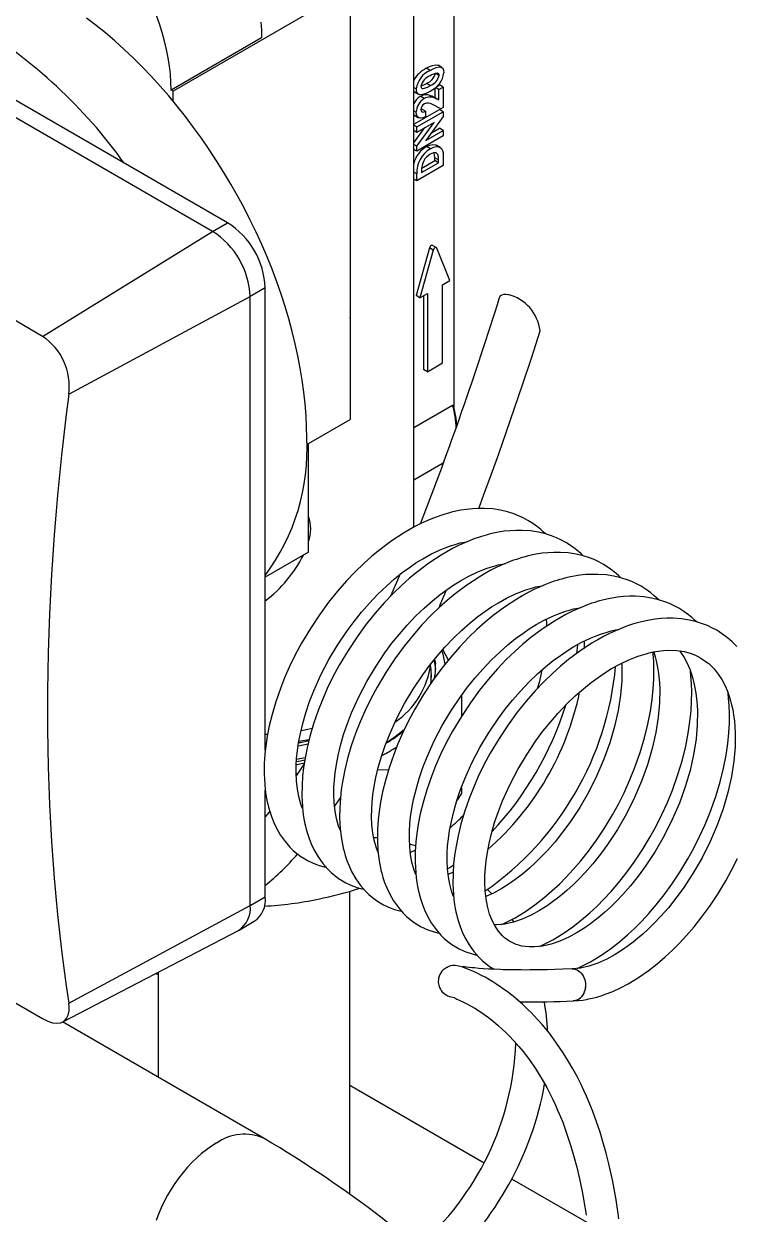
# Model space of a CAD drawing. Header units: millimetres. Extents: x 75 to 2075, y 25 to 1460.
# Drawn here: x 1703.4 to 1798.9, y 646.5 to 806.1 of the extents above; entities that cross this region are included whole.
import ezdxf

# ---------------------------------------------------------------- set-up
doc = ezdxf.new("R2010")
doc.units = ezdxf.units.MM
doc.header["$LTSCALE"] = 5

msp = doc.modelspace()

# ---------------------------------------------------------------- linework, layer by layer
at = {"color": 7, "linetype": 'Continuous', "lineweight": 25}
for p, q in [((1755.681, 738.632), (1755.681, 840.9)), ((1730.716, 779.456), (1641.823, 830.773)), ((1761.021, 830.882), (1761.021, 754.722)), ((1728.696, 778.289), (1639.803, 829.606)), ((1705.91, 764.216), (1617.017, 815.534)), ((1747.131, 810.798), (1723.393, 797.094)), ((1747.131, 810.798), (1747.131, 753.057)), ((1735.262, 804.238), (1723.14, 797.24)), ((1757.851, 799.863), (1757.345, 800.155)), ((1759.427, 800.263), (1758.922, 800.555)), ((1757.891, 797.845), (1757.386, 798.137)), ((1759.073, 799.188), (1758.568, 799.479)), ((1723.393, 797.094), (1723.14, 797.24)), ((1723.393, 795.771), (1723.393, 797.094)), ((1755.991, 797.39), (1755.681, 797.569)), ((1755.784, 796.986), (1756.289, 796.695)), ((1758.523, 796.215), (1758.523, 797.532)), ((1759.028, 797.297), (1758.566, 797.564)), ((1758.775, 797.735), (1759.112, 797.929)), ((1759.028, 797.297), (1759.617, 797.638)), ((1759.028, 795.923), (1759.028, 797.297)), ((1759.617, 797.638), (1759.112, 797.929)), ((1759.617, 797.638), (1759.617, 794.916)), ((1757.051, 796.104), (1756.546, 796.396)), ((1758.1, 796.397), (1758.523, 796.215)), ((1758.605, 796.106), (1758.1, 796.397)), ((1759.295, 794.73), (1758.181, 795.296)), ((1759.028, 795.923), (1758.523, 796.215)), ((1758.605, 796.106), (1759.028, 795.923)), ((1759.617, 794.916), (1759.295, 794.73)), ((1755.681, 792.651), (1759.112, 794.632)), ((1755.991, 794.267), (1755.681, 794.446)), ((1755.799, 793.825), (1756.304, 793.534)), ((1756.081, 792.299), (1759.617, 794.34)), ((1756.63, 794.629), (1756.755, 794.684)), ((1757.26, 794.393), (1756.755, 794.684)), ((1757.26, 794.393), (1757.26, 793.66)), ((1759.617, 793.675), (1757.297, 790.489)), ((1759.617, 794.34), (1759.112, 794.632)), ((1759.617, 794.34), (1759.617, 793.675)), ((1756.081, 792.299), (1755.681, 792.53)), ((1755.681, 790.149), (1757.17, 792.195)), ((1756.081, 791.566), (1755.681, 791.798)), ((1756.081, 789.714), (1758.408, 792.909)), ((1758.408, 792.909), (1756.081, 791.566)), ((1756.081, 791.566), (1756.081, 792.299)), ((1757.297, 790.489), (1759.617, 791.828)), ((1758.03, 791.494), (1759.112, 792.119)), ((1759.617, 791.828), (1759.112, 792.119)), ((1759.617, 791.828), (1759.617, 791.095)), ((1759.617, 791.095), (1756.081, 789.054)), ((1756.081, 789.714), (1755.681, 789.945)), ((1756.081, 789.054), (1755.681, 789.285)), ((1756.081, 789.054), (1756.081, 789.714)), ((1757.899, 789.37), (1757.394, 789.662)), ((1759.191, 789.557), (1758.686, 789.849)), ((1759.617, 787.117), (1756.081, 785.076)), ((1756.716, 786.175), (1758.982, 787.483)), ((1756.739, 786.772), (1758.477, 787.775)), ((1758.477, 787.775), (1758.477, 788.158)), ((1758.982, 787.866), (1758.477, 788.158)), ((1758.982, 787.483), (1758.477, 787.775)), ((1758.982, 787.483), (1758.982, 787.866)), ((1759.617, 788.054), (1759.617, 787.117)), ((1756.081, 785.999), (1755.681, 786.231)), ((1756.081, 785.076), (1755.681, 785.307)), ((1756.081, 785.076), (1756.081, 785.999)), ((1756.716, 786.455), (1756.716, 786.175)), ((1728.696, 778.289), (1730.716, 779.456)), ((1705.91, 764.216), (1728.696, 778.289)), ((1757.762, 776.067), (1755.978, 769.683)), ((1758.267, 775.776), (1756.483, 769.392)), ((1758.267, 775.776), (1757.762, 776.067)), ((1758.682, 776.116), (1758.177, 776.408)), ((1760.523, 771.724), (1758.739, 776.048)), ((1759.513, 771.141), (1760.523, 771.724)), ((1759.513, 760.643), (1759.513, 771.141)), ((1709.429, 756.45), (1733.747, 769.541)), ((1735.767, 770.707), (1733.747, 769.541)), ((1733.747, 687.887), (1733.747, 769.541)), ((1735.767, 708.713), (1735.767, 770.707)), ((1756.483, 769.392), (1755.978, 769.683)), ((1756.483, 769.392), (1757.493, 769.975)), ((1756.988, 769.683), (1756.988, 759.768)), ((1757.493, 769.975), (1757.493, 759.476)), ((1757.493, 759.476), (1756.988, 759.768)), ((1757.493, 759.476), (1759.513, 760.643)), ((1755.681, 751.981), (1760.869, 754.976)), ((1741.576, 749.85), (1747.131, 753.057)), ((1741.576, 735.269), (1741.576, 749.85)), ((1755.681, 744.984), (1759.303, 747.076)), ((1762.629, 736.597), (1762.656, 736.665)), ((1741.576, 735.269), (1735.767, 731.915)), ((1777.621, 727.672), (1777.608, 727.779)), ((1782.681, 724.724), (1782.669, 724.832)), ((1617.017, 724.052), (1705.91, 672.735)), ((1758.449, 720.912), (1758.571, 720.357)), ((1757.974, 718.534), (1757.948, 717.661)), ((1758.001, 718.534), (1758.001, 718.84)), ((1762.048, 716.059), (1762.048, 713.266)), ((1736.082, 710.839), (1735.767, 710.824)), ((1735.864, 709.485), (1735.767, 709.482)), ((1735.822, 709.204), (1735.767, 709.2)), ((1741.491, 709.551), (1740.161, 709.275)), ((1741.1, 707.694), (1739.955, 707.488)), ((1740.975, 706.9), (1739.912, 705.29)), ((1735.767, 689.053), (1735.767, 703.324)), ((1762.048, 702.923), (1761.459, 701.988)), ((1762.048, 703.689), (1762.048, 702.923)), ((1750.795, 696.954), (1750.303, 696.997)), ((1755.88, 695.311), (1755.208, 695.01)), ((1760.94, 692.363), (1760.269, 692.062)), ((1747.109, 649.175), (1747.109, 689.823)), ((1766.146, 689.48), (1765.574, 690.051)), ((1733.747, 687.887), (1735.767, 689.053)), ((1709.429, 674.796), (1733.747, 687.887)), ((1732.267, 684.617), (1734.288, 685.783)), ((1769.087, 685.7), (1768.863, 686.058)), ((1708.631, 672.285), (1732.178, 684.568)), ((1721.395, 678.608), (1721.09, 678.784)), ((1721.395, 678.943), (1721.395, 664.891)), ((1735.629, 656.673), (1708.586, 672.285)), ((1765.106, 653.374), (1747.109, 663.764)), ((1778.899, 645.412), (1768.819, 651.231))]:
    msp.add_line(p, q, dxfattribs=at)
at = {"color": 7, "linetype": 'Continuous', "lineweight": 25, "flags": 128}
for points in [[(1741.323, 750.582), (1741.299, 752.088), (1741.226, 753.62), (1741.104, 755.175), (1740.935, 756.752), (1740.717, 758.349), (1740.452, 759.962), (1740.139, 761.591), (1739.779, 763.232), (1739.373, 764.882), (1738.921, 766.541), (1738.423, 768.205), (1737.882, 769.873), (1737.296, 771.541), (1736.668, 773.207), (1735.997, 774.87), (1735.286, 776.526), (1734.534, 778.174), (1733.743, 779.81), (1732.915, 781.434), (1732.05, 783.041), (1731.149, 784.631), (1730.214, 786.201), (1729.246, 787.748), (1728.247, 789.271), (1727.218, 790.767), (1726.16, 792.234), (1725.074, 793.671), (1723.964, 795.074), (1722.829, 796.443), (1721.671, 797.774), (1720.493, 799.067), (1719.296, 800.32), (1718.081, 801.53), (1716.851, 802.696), (1715.607, 803.816), (1714.35, 804.889), (1713.083, 805.914), (1711.808, 806.888)], [(1723.14, 797.24), (1723.116, 798.282), (1723.042, 799.35), (1722.92, 800.439), (1722.749, 801.547), (1722.53, 802.67), (1722.265, 803.806), (1721.952, 804.949), (1721.594, 806.098), (1721.192, 807.247)], [(1735.164, 806.347), (1735.238, 805.28), (1735.262, 804.238)], [(1757.345, 800.155), (1757.762, 800.378), (1758.175, 800.55), (1758.57, 800.626), (1758.837, 800.592), (1758.913, 800.541)], [(1757.851, 799.863), (1758.267, 800.086), (1758.68, 800.258), (1759.075, 800.334), (1759.342, 800.301), (1759.552, 800.157), (1759.673, 799.895), (1759.708, 799.557)], [(1759.073, 799.188), (1759.053, 799.329), (1758.99, 799.429), (1758.83, 799.495)], [(1755.788, 796.994), (1755.741, 797.014), (1755.681, 797.086)], [(1756.625, 797.775), (1756.664, 797.58), (1756.776, 797.464), (1756.94, 797.443), (1757.123, 797.478), (1757.505, 797.637), (1757.891, 797.845)], [(1755.802, 793.83), (1755.779, 793.837), (1755.681, 793.937)], [(1757.26, 793.66), (1756.904, 793.509), (1756.569, 793.459), (1756.284, 793.546), (1756.119, 793.713), (1756.021, 793.961), (1755.991, 794.267)], [(1756.625, 794.591), (1756.696, 794.36), (1756.881, 794.278), (1757.065, 794.307), (1757.26, 794.393)], [(1757.394, 789.662), (1757.817, 789.86), (1758.222, 789.945), (1758.583, 789.897), (1758.676, 789.833)], [(1758.982, 787.866), (1758.965, 788.262), (1758.882, 788.609), (1758.665, 788.801), (1758.298, 788.808), (1757.887, 788.631)], [(1757.899, 789.37), (1758.322, 789.568), (1758.727, 789.654), (1759.088, 789.606), (1759.373, 789.407), (1759.522, 789.148), (1759.587, 788.808), (1759.611, 788.436), (1759.617, 788.054)], [(1758.477, 788.158), (1758.46, 788.554), (1758.4, 788.806)], [(1758.177, 776.408), (1758.141, 776.422), (1758.073, 776.42), (1757.998, 776.39), (1757.923, 776.334), (1757.855, 776.257), (1757.8, 776.165), (1757.762, 776.067)], [(1758.739, 776.048), (1758.701, 776.102), (1758.646, 776.13), (1758.578, 776.129), (1758.503, 776.099), (1758.428, 776.042), (1758.36, 775.965), (1758.305, 775.873), (1758.267, 775.776)], [(1767.177, 769.421), (1767.221, 769.527), (1767.342, 769.687), (1767.513, 769.798), (1767.73, 769.858), (1767.99, 769.867), (1768.286, 769.823)], [(1747.131, 766.599), (1747.188, 766.901), (1747.208, 767.144), (1747.19, 767.386), (1747.159, 767.468), (1747.131, 767.496)], [(1764.377, 741.149), (1765.071, 743.002), (1766.045, 745.659), (1767.058, 748.477), (1768.109, 751.463), (1769.178, 754.565), (1770.284, 757.843), (1771.428, 761.304), (1772.61, 764.954)], [(1760.869, 754.976), (1760.89, 754.984), (1760.913, 754.982), (1760.942, 754.961), (1760.981, 754.886), (1760.989, 754.845)], [(1759.303, 747.076), (1759.326, 747.089), (1759.698, 747.343)], [(1773.32, 737.737), (1773.03, 738.016), (1772.685, 738.324), (1772.246, 738.682), (1771.628, 739.131), (1770.974, 739.541), (1770.342, 739.883), (1769.728, 740.168), (1769.089, 740.42), (1768.245, 740.69), (1767.315, 740.91), (1766.266, 741.071), (1765.155, 741.149), (1764.338, 741.149), (1763.532, 741.104), (1762.739, 741.02), (1761.967, 740.899), (1761.287, 740.763), (1760.729, 740.631), (1760.318, 740.523), (1760.019, 740.437), (1759.707, 740.343), (1759.3, 740.211), (1758.798, 740.036), (1758.161, 739.793), (1757.418, 739.481), (1756.603, 739.105), (1755.807, 738.702), (1755.039, 738.279), (1754.297, 737.84), (1752.641, 736.75), (1751.116, 735.609), (1750.05, 734.729), (1748.963, 733.76), (1747.826, 732.662), (1746.65, 731.429), (1745.449, 730.06), (1744.239, 728.552), (1743.017, 726.883), (1741.804, 725.054), (1740.623, 723.071), (1739.778, 721.492), (1739.017, 719.926), (1738.359, 718.426), (1737.798, 717.001), (1737.175, 715.201), (1736.682, 713.526), (1736.305, 711.987), (1736.029, 710.588), (1735.836, 709.332), (1735.711, 708.212), (1735.627, 706.935), (1735.611, 705.563), (1735.684, 704.104), (1735.758, 703.393), (1735.846, 702.757), (1735.936, 702.232), (1736.02, 701.814), (1736.091, 701.498), (1736.198, 701.067), (1736.355, 700.513), (1736.576, 699.848), (1736.866, 699.108), (1737.216, 698.357), (1737.77, 697.382), (1738.421, 696.465), (1739.075, 695.717), (1739.52, 695.285), (1740.005, 694.872), (1740.531, 694.481), (1741.046, 694.151), (1741.496, 693.899), (1741.695, 693.798), (1741.897, 693.702), (1742.171, 693.581), (1742.527, 693.438), (1742.971, 693.282), (1743.658, 693.089), (1743.898, 693.041)], [(1778.38, 734.789), (1778.09, 735.068), (1777.745, 735.376), (1777.307, 735.734), (1776.688, 736.183), (1776.034, 736.593), (1775.402, 736.935), (1774.788, 737.22), (1774.149, 737.472), (1773.305, 737.742), (1772.375, 737.962), (1771.327, 738.123), (1770.215, 738.201), (1769.399, 738.201), (1768.592, 738.156), (1767.8, 738.072), (1767.027, 737.951), (1766.347, 737.815), (1765.789, 737.683), (1765.379, 737.575), (1765.079, 737.489), (1764.767, 737.395), (1764.36, 737.263), (1763.858, 737.088), (1763.221, 736.845), (1762.478, 736.534), (1761.663, 736.157), (1760.868, 735.754), (1760.099, 735.331), (1759.358, 734.892), (1757.701, 733.802), (1756.177, 732.661), (1755.11, 731.781), (1754.023, 730.812), (1752.886, 729.714), (1751.71, 728.481), (1750.51, 727.112), (1749.299, 725.604), (1748.078, 723.935), (1746.864, 722.106), (1745.684, 720.123), (1744.838, 718.544), (1744.077, 716.978), (1743.42, 715.479), (1742.858, 714.053), (1742.235, 712.253), (1741.742, 710.578), (1741.366, 709.039), (1741.089, 707.64), (1740.896, 706.384), (1740.772, 705.264), (1740.688, 703.987), (1740.671, 702.615), (1740.745, 701.157), (1740.818, 700.445), (1740.906, 699.809), (1740.997, 699.284), (1741.08, 698.867), (1741.151, 698.55), (1741.258, 698.119), (1741.416, 697.565), (1741.636, 696.9), (1741.927, 696.16), (1742.276, 695.409), (1742.831, 694.434), (1743.482, 693.517), (1744.136, 692.769), (1744.581, 692.337), (1745.065, 691.924), (1745.591, 691.534), (1746.107, 691.203), (1746.557, 690.952), (1746.756, 690.85), (1746.957, 690.754), (1747.231, 690.633), (1747.588, 690.49), (1748.032, 690.335), (1748.718, 690.141), (1748.959, 690.093)], [(1740.77, 700.908), (1740.539, 701.498), (1740.249, 702.537), (1740.065, 703.518), (1739.943, 704.6), (1739.895, 705.684), (1739.907, 706.712), (1739.966, 707.675), (1740.068, 708.645), (1740.23, 709.738), (1740.465, 710.956), (1740.788, 712.298), (1741.21, 713.757), (1741.711, 715.234), (1742.272, 716.682), (1743.226, 718.811), (1744.296, 720.865), (1745.457, 722.819), (1746.747, 724.741), (1747.682, 726.002), (1748.673, 727.238), (1749.73, 728.45), (1750.852, 729.63), (1752.002, 730.735), (1753.101, 731.699), (1754.133, 732.529), (1755.09, 733.234), (1755.967, 733.828), (1756.893, 734.401), (1757.97, 734.997), (1759.197, 735.582), (1759.887, 735.867), (1760.451, 736.075), (1760.887, 736.221), (1761.197, 736.316), (1761.504, 736.404), (1761.901, 736.507), (1762.479, 736.635), (1762.887, 736.705)], [(1783.441, 731.841), (1783.151, 732.121), (1782.805, 732.429), (1782.367, 732.786), (1781.748, 733.235), (1781.095, 733.646), (1780.463, 733.987), (1779.848, 734.272), (1779.21, 734.524), (1778.366, 734.794), (1777.436, 735.015), (1776.387, 735.176), (1775.276, 735.253), (1774.459, 735.253), (1773.653, 735.209), (1772.86, 735.124), (1772.088, 735.003), (1771.407, 734.867), (1770.85, 734.736), (1770.439, 734.627), (1770.14, 734.541), (1769.827, 734.447), (1769.42, 734.315), (1768.918, 734.14), (1768.282, 733.897), (1767.539, 733.586), (1766.723, 733.209), (1765.928, 732.806), (1765.16, 732.383), (1764.418, 731.944), (1762.762, 730.854), (1761.237, 729.713), (1760.171, 728.833), (1759.084, 727.864), (1757.946, 726.766), (1756.77, 725.533), (1755.57, 724.164), (1754.36, 722.656), (1753.138, 720.988), (1751.925, 719.158), (1750.744, 717.175), (1749.899, 715.596), (1749.138, 714.03), (1748.48, 712.531), (1747.918, 711.105), (1747.296, 709.305), (1746.803, 707.63), (1746.426, 706.091), (1746.149, 704.692), (1745.957, 703.436), (1745.832, 702.316), (1745.748, 701.039), (1745.731, 699.667), (1745.805, 698.209), (1745.878, 697.497), (1745.967, 696.861), (1746.057, 696.336), (1746.141, 695.919), (1746.212, 695.602), (1746.319, 695.171), (1746.476, 694.617), (1746.697, 693.952), (1746.987, 693.212), (1747.337, 692.461), (1747.891, 691.486), (1748.542, 690.569), (1749.196, 689.821), (1749.641, 689.389), (1750.125, 688.976), (1750.652, 688.586), (1751.167, 688.255), (1751.617, 688.004), (1751.816, 687.903), (1752.017, 687.806), (1752.291, 687.685), (1752.648, 687.542), (1753.092, 687.387), (1753.778, 687.193), (1754.019, 687.145)], [(1745.831, 697.96), (1745.599, 698.55), (1745.309, 699.589), (1745.125, 700.57), (1745.004, 701.652), (1744.955, 702.736), (1744.968, 703.764), (1745.027, 704.727), (1745.128, 705.697), (1745.29, 706.79), (1745.525, 708.008), (1745.848, 709.35), (1746.27, 710.809), (1746.771, 712.286), (1747.332, 713.734), (1748.287, 715.863), (1749.356, 717.917), (1750.518, 719.871), (1751.807, 721.793), (1752.742, 723.054), (1753.733, 724.29), (1754.791, 725.502), (1755.913, 726.682), (1757.063, 727.787), (1758.161, 728.751), (1759.193, 729.581), (1760.151, 730.286), (1761.027, 730.88), (1761.953, 731.453), (1763.03, 732.049), (1764.257, 732.634), (1764.948, 732.919), (1765.512, 733.128), (1765.947, 733.273), (1766.257, 733.368), (1766.565, 733.456), (1766.961, 733.559), (1767.539, 733.687), (1767.948, 733.757)], [(1788.501, 728.893), (1788.211, 729.173), (1787.866, 729.481), (1787.428, 729.839), (1786.809, 730.287), (1786.155, 730.698), (1785.523, 731.039), (1784.909, 731.324), (1784.27, 731.576), (1783.426, 731.846), (1782.496, 732.067), (1781.447, 732.228), (1780.336, 732.305), (1779.52, 732.305), (1778.713, 732.261), (1777.92, 732.176), (1777.148, 732.055), (1776.468, 731.92), (1775.91, 731.788), (1775.5, 731.679), (1775.2, 731.593), (1774.888, 731.499), (1774.481, 731.367), (1773.979, 731.192), (1773.342, 730.949), (1772.599, 730.638), (1771.784, 730.261), (1770.989, 729.858), (1770.22, 729.435), (1769.479, 728.996), (1767.822, 727.906), (1766.298, 726.765), (1765.231, 725.886), (1764.144, 724.916), (1763.007, 723.818), (1761.831, 722.585), (1760.631, 721.216), (1759.42, 719.708), (1758.199, 718.04), (1756.985, 716.21), (1755.805, 714.227), (1754.959, 712.648), (1754.198, 711.082), (1753.541, 709.583), (1752.979, 708.157), (1752.356, 706.357), (1751.863, 704.682), (1751.486, 703.143), (1751.21, 701.745), (1751.017, 700.488), (1750.893, 699.368), (1750.808, 698.091), (1750.792, 696.719), (1750.865, 695.261), (1750.939, 694.549), (1751.027, 693.913), (1751.117, 693.388), (1751.201, 692.971), (1751.272, 692.654), (1751.379, 692.223), (1751.537, 691.669), (1751.757, 691.004), (1752.047, 690.264), (1752.397, 689.514), (1752.951, 688.538), (1753.602, 687.621), (1754.256, 686.874), (1754.702, 686.441), (1755.186, 686.028), (1755.712, 685.638), (1756.227, 685.307), (1756.678, 685.056), (1756.877, 684.955), (1757.078, 684.858), (1757.352, 684.737), (1757.708, 684.594), (1758.152, 684.439), (1758.839, 684.245), (1759.079, 684.197)], [(1753.81, 732.269), (1753.493, 731.513), (1752.571, 729.384)], [(1750.891, 695.012), (1750.66, 695.602), (1750.37, 696.641), (1750.186, 697.622), (1750.064, 698.704), (1750.015, 699.788), (1750.028, 700.816), (1750.087, 701.779), (1750.189, 702.749), (1750.35, 703.842), (1750.586, 705.06), (1750.908, 706.402), (1751.331, 707.861), (1751.832, 709.338), (1752.393, 710.786), (1753.347, 712.915), (1754.417, 714.969), (1755.578, 716.923), (1756.868, 718.845), (1757.802, 720.107), (1758.794, 721.342), (1759.851, 722.554), (1760.973, 723.734), (1762.123, 724.839), (1763.222, 725.803), (1764.254, 726.633), (1765.211, 727.338), (1766.088, 727.932), (1767.014, 728.505), (1768.091, 729.101), (1769.317, 729.686), (1770.008, 729.971), (1770.572, 730.18), (1771.008, 730.325), (1771.317, 730.42), (1771.625, 730.508), (1772.022, 730.611), (1772.6, 730.739), (1773.008, 730.809)], [(1759.054, 727.835), (1759.216, 728.212), (1760.059, 730.219)], [(1772.636, 730.745), (1772.652, 730.7), (1772.663, 730.664)], [(1755.952, 692.064), (1755.72, 692.654), (1755.43, 693.693), (1755.246, 694.674), (1755.125, 695.756), (1755.076, 696.84), (1755.088, 697.868), (1755.147, 698.832), (1755.249, 699.801), (1755.411, 700.894), (1755.646, 702.112), (1755.969, 703.454), (1756.391, 704.913), (1756.892, 706.39), (1757.453, 707.838), (1758.407, 709.967), (1759.477, 712.021), (1760.638, 713.975), (1761.928, 715.897), (1762.863, 717.159), (1763.854, 718.394), (1764.912, 719.607), (1766.034, 720.786), (1767.184, 721.891), (1768.282, 722.855), (1769.314, 723.685), (1770.271, 724.39), (1771.148, 724.984), (1772.074, 725.557), (1773.151, 726.153), (1774.378, 726.738), (1775.069, 727.023), (1775.633, 727.232), (1776.068, 727.377), (1776.378, 727.472), (1776.686, 727.56), (1777.082, 727.663), (1777.66, 727.791), (1778.068, 727.861)], [(1793.561, 725.946), (1793.271, 726.225), (1792.926, 726.533), (1792.488, 726.891), (1791.869, 727.339), (1791.216, 727.75), (1790.583, 728.091), (1789.969, 728.376), (1789.331, 728.628), (1788.487, 728.898), (1787.557, 729.119), (1786.508, 729.28), (1785.396, 729.357), (1784.58, 729.357), (1783.774, 729.313), (1782.981, 729.228), (1782.208, 729.108), (1781.528, 728.972), (1780.971, 728.84), (1780.56, 728.731), (1780.261, 728.645), (1779.948, 728.551), (1779.541, 728.419), (1779.039, 728.244), (1778.403, 728.001), (1777.659, 727.69), (1776.844, 727.313), (1776.049, 726.91), (1775.28, 726.487), (1774.539, 726.048), (1772.883, 724.958), (1771.358, 723.817), (1770.291, 722.938), (1769.205, 721.968), (1768.067, 720.87), (1766.891, 719.637), (1765.691, 718.268), (1764.48, 716.76), (1763.259, 715.092), (1762.045, 713.262), (1760.865, 711.279), (1760.019, 709.7), (1759.259, 708.134), (1758.601, 706.635), (1758.039, 705.209), (1757.416, 703.409), (1756.924, 701.735), (1756.547, 700.195), (1756.27, 698.797), (1756.078, 697.54), (1755.953, 696.42), (1755.869, 695.143), (1755.852, 693.771), (1755.926, 692.313), (1755.999, 691.601), (1756.088, 690.965), (1756.178, 690.44), (1756.261, 690.023), (1756.332, 689.706), (1756.44, 689.275), (1756.597, 688.721), (1756.817, 688.056), (1757.108, 687.316), (1757.458, 686.566), (1758.012, 685.59), (1758.663, 684.673), (1759.317, 683.926), (1759.762, 683.493), (1760.246, 683.08), (1760.772, 682.69), (1761.288, 682.359), (1761.738, 682.108), (1761.937, 682.007), (1762.138, 681.911), (1762.412, 681.789), (1762.769, 681.646), (1763.213, 681.491), (1763.899, 681.297), (1764.14, 681.249)], [(1798.978, 722.629), (1798.64, 722.98), (1798.332, 723.277), (1797.987, 723.585), (1797.548, 723.943), (1796.93, 724.391), (1796.276, 724.802), (1795.644, 725.143), (1795.03, 725.428), (1794.391, 725.68), (1793.547, 725.95), (1792.617, 726.171), (1791.568, 726.332), (1790.457, 726.409), (1789.64, 726.409), (1788.834, 726.365), (1788.041, 726.28), (1787.269, 726.16), (1786.589, 726.024), (1786.031, 725.892), (1785.62, 725.783), (1785.321, 725.697), (1785.009, 725.603), (1784.602, 725.471), (1784.1, 725.296), (1783.463, 725.053), (1782.72, 724.742), (1781.905, 724.365), (1781.109, 723.962), (1780.341, 723.539), (1779.6, 723.101), (1777.943, 722.01), (1776.418, 720.87), (1775.352, 719.99), (1774.265, 719.02), (1773.128, 717.922), (1771.952, 716.689), (1770.751, 715.32), (1769.541, 713.812), (1768.319, 712.144), (1767.106, 710.314), (1765.925, 708.331), (1765.08, 706.752), (1764.319, 705.186), (1763.661, 703.687), (1763.1, 702.261), (1762.477, 700.461), (1761.984, 698.787), (1761.607, 697.247), (1761.331, 695.849), (1761.138, 694.592), (1761.014, 693.472), (1760.929, 692.195), (1760.913, 690.823), (1760.986, 689.365), (1761.06, 688.653), (1761.148, 688.017), (1761.238, 687.492), (1761.322, 687.075), (1761.393, 686.758), (1761.5, 686.327), (1761.657, 685.773), (1761.878, 685.108), (1762.168, 684.368), (1762.518, 683.618), (1763.072, 682.642), (1763.723, 681.725), (1764.377, 680.978), (1764.823, 680.545), (1765.307, 680.132), (1765.833, 679.742), (1766.348, 679.411), (1766.469, 679.344)], [(1773.427, 726.285), (1773.453, 725.743), (1773.448, 725.33)], [(1777.696, 727.797), (1777.712, 727.753), (1777.723, 727.716)], [(1761.012, 689.116), (1760.781, 689.706), (1760.491, 690.745), (1760.306, 691.726), (1760.185, 692.808), (1760.136, 693.892), (1760.149, 694.92), (1760.208, 695.884), (1760.309, 696.853), (1760.471, 697.946), (1760.707, 699.164), (1761.029, 700.506), (1761.452, 701.965), (1761.952, 703.442), (1762.514, 704.89), (1763.468, 707.019), (1764.537, 709.073), (1765.699, 711.028), (1766.989, 712.949), (1767.923, 714.211), (1768.914, 715.446), (1769.972, 716.659), (1771.094, 717.838), (1772.244, 718.943), (1773.342, 719.907), (1774.375, 720.737), (1775.332, 721.442), (1776.209, 722.036), (1777.135, 722.609), (1778.211, 723.205), (1779.438, 723.79), (1780.129, 724.075), (1780.693, 724.284), (1781.129, 724.429), (1781.438, 724.524), (1781.746, 724.612), (1782.143, 724.715), (1782.72, 724.843), (1783.129, 724.913)], [(1782.756, 724.849), (1782.772, 724.805), (1782.783, 724.768)], [(1778.488, 723.337), (1778.513, 722.795), (1778.508, 722.382)], [(1760.305, 720.81), (1759.912, 721.562), (1759.551, 722.21)], [(1771.844, 682.344), (1771.15, 682.345), (1770.589, 682.396), (1770.152, 682.471), (1769.833, 682.548), (1769.624, 682.61), (1769.41, 682.682), (1769.148, 682.786), (1768.84, 682.929), (1768.425, 683.165), (1768.104, 683.386), (1767.853, 683.586), (1767.577, 683.837), (1767.032, 684.451), (1766.578, 685.122), (1766.189, 685.869), (1765.841, 686.758), (1765.551, 687.797), (1765.367, 688.778), (1765.246, 689.861), (1765.197, 690.944), (1765.209, 691.972), (1765.268, 692.936), (1765.37, 693.905), (1765.532, 694.998), (1765.767, 696.216), (1766.09, 697.559), (1766.512, 699.017), (1767.013, 700.494), (1767.574, 701.942), (1768.528, 704.071), (1769.598, 706.125), (1770.759, 708.08), (1772.049, 710.001), (1772.984, 711.263), (1773.975, 712.498), (1775.032, 713.711), (1776.154, 714.89), (1777.304, 715.995), (1778.403, 716.959), (1779.435, 717.789), (1780.392, 718.494), (1781.269, 719.088), (1782.195, 719.661), (1783.272, 720.257), (1784.499, 720.843), (1785.189, 721.127), (1785.753, 721.336), (1786.189, 721.481), (1786.499, 721.577), (1786.806, 721.664), (1787.203, 721.767), (1787.781, 721.895), (1788.461, 722.012), (1789.164, 722.092), (1789.869, 722.128), (1790.94, 722.088), (1791.924, 721.938), (1792.721, 721.723), (1793.441, 721.446), (1794.154, 721.078), (1794.882, 720.587), (1795.201, 720.328), (1795.444, 720.11), (1795.666, 719.893), (1795.917, 719.626), (1796.195, 719.299), (1796.494, 718.906), (1796.954, 718.198), (1797.361, 717.436), (1797.714, 716.626), (1797.954, 715.961), (1798.136, 715.363), (1798.281, 714.801), (1798.42, 714.161), (1798.546, 713.435), (1798.645, 712.659), (1798.715, 711.851), (1798.755, 711.004), (1798.734, 709.198), (1798.569, 707.255), (1798.248, 705.193), (1797.763, 703.043), (1797.122, 700.864), (1796.329, 698.667), (1795.388, 696.472), (1794.309, 694.313), (1793.095, 692.203), (1791.761, 690.177), (1790.806, 688.873), (1789.797, 687.611), (1788.755, 686.419), (1787.902, 685.519), (1787.1, 684.734), (1786.357, 684.055), (1785.677, 683.474), (1785.06, 682.979), (1784.404, 682.487), (1783.653, 681.964), (1782.653, 681.337), (1781.528, 680.726), (1780.331, 680.19), (1779.149, 679.784), (1778.002, 679.517), (1776.905, 679.396)], [(1787.817, 721.901), (1787.833, 721.857), (1788.015, 721.259), (1788.161, 720.697), (1788.299, 720.057), (1788.425, 719.331), (1788.525, 718.555), (1788.595, 717.746), (1788.634, 716.899), (1788.613, 715.094), (1788.448, 713.15), (1788.127, 711.089), (1787.642, 708.939), (1787.001, 706.76), (1786.208, 704.563), (1785.267, 702.368), (1784.188, 700.209), (1782.974, 698.099), (1781.641, 696.073), (1780.685, 694.769), (1779.676, 693.507), (1778.635, 692.315), (1777.781, 691.415), (1776.98, 690.63), (1776.237, 689.951), (1775.556, 689.37), (1774.94, 688.875), (1774.283, 688.382), (1773.532, 687.86), (1772.532, 687.233), (1771.408, 686.622), (1770.21, 686.086), (1769.029, 685.679), (1767.882, 685.413), (1766.784, 685.292), (1766.489, 685.292)], [(1767.46, 685.367), (1768.187, 685.701), (1769.242, 686.258), (1770.633, 687.102), (1771.918, 687.994), (1773.106, 688.917), (1774.196, 689.851), (1775.185, 690.773), (1776.1, 691.693), (1777.057, 692.727), (1778.06, 693.897), (1779.097, 695.207), (1780.156, 696.66), (1781.226, 698.266), (1782.298, 700.045), (1783.092, 701.491), (1783.864, 703.031), (1784.602, 704.657), (1785.274, 706.307), (1786.02, 708.404), (1786.61, 710.371), (1787.066, 712.222), (1787.403, 713.945), (1787.635, 715.529), (1787.779, 716.97), (1787.851, 718.265), (1787.866, 719.44), (1787.832, 720.617), (1787.76, 721.618), (1787.729, 721.884)], [(1791.296, 722.034), (1791.434, 721.854), (1791.894, 721.146), (1792.301, 720.384), (1792.654, 719.574), (1792.893, 718.909), (1793.075, 718.311), (1793.221, 717.749), (1793.36, 717.109), (1793.485, 716.383), (1793.585, 715.607), (1793.655, 714.798), (1793.694, 713.951), (1793.674, 712.146), (1793.509, 710.203), (1793.187, 708.141), (1792.703, 705.991), (1792.062, 703.812), (1791.269, 701.615), (1790.328, 699.42), (1789.249, 697.261), (1788.035, 695.151), (1786.701, 693.125), (1785.745, 691.821), (1784.736, 690.559), (1783.695, 689.367), (1782.841, 688.467), (1782.04, 687.682), (1781.297, 687.003), (1780.617, 686.422), (1780, 685.927), (1779.344, 685.435), (1778.592, 684.912), (1777.592, 684.285), (1776.468, 683.674), (1775.27, 683.138), (1774.089, 682.731), (1772.942, 682.465), (1771.844, 682.344)], [(1777.543, 721.711), (1777.658, 722.866), (1777.66, 722.9)], [(1757.927, 719.943), (1758, 718.722), (1757.904, 717.595)], [(1758.363, 720.805), (1758.466, 720.463), (1758.583, 719.577)], [(1783.548, 720.389), (1783.573, 719.847), (1783.553, 718.042), (1783.388, 716.098), (1783.067, 714.037), (1782.582, 711.886), (1781.941, 709.708), (1781.148, 707.511), (1780.207, 705.316), (1779.128, 703.157), (1777.914, 701.047), (1776.58, 699.02), (1775.624, 697.717), (1774.615, 696.455), (1773.574, 695.263), (1772.721, 694.363), (1771.919, 693.578), (1771.176, 692.899), (1770.496, 692.317), (1769.879, 691.823), (1769.223, 691.33), (1768.471, 690.808), (1767.472, 690.181), (1766.347, 689.57), (1765.329, 689.114)], [(1772.841, 719.467), (1772.461, 717.782), (1772.223, 716.974)], [(1772.521, 682.419), (1773.247, 682.753), (1774.302, 683.31), (1775.693, 684.154), (1776.978, 685.046), (1778.166, 685.969), (1779.256, 686.903), (1780.246, 687.825), (1781.161, 688.746), (1782.117, 689.78), (1783.12, 690.949), (1784.158, 692.259), (1785.217, 693.712), (1786.286, 695.318), (1787.359, 697.097), (1788.152, 698.543), (1788.924, 700.083), (1789.663, 701.709), (1790.335, 703.359), (1791.08, 705.456), (1791.671, 707.423), (1792.127, 709.274), (1792.463, 710.997), (1792.695, 712.581), (1792.839, 714.022), (1792.911, 715.317), (1792.927, 716.492), (1792.892, 717.669), (1792.82, 718.67), (1792.746, 719.319)], [(1777.581, 679.471), (1778.308, 679.805), (1779.363, 680.362), (1780.754, 681.206), (1782.039, 682.098), (1783.227, 683.021), (1784.317, 683.955), (1785.306, 684.877), (1786.221, 685.798), (1787.178, 686.832), (1788.18, 688.001), (1789.218, 689.311), (1790.277, 690.764), (1791.346, 692.37), (1792.419, 694.149), (1793.212, 695.595), (1793.984, 697.135), (1794.723, 698.762), (1795.395, 700.411), (1796.141, 702.508), (1796.731, 704.475), (1797.187, 706.326), (1797.524, 708.049), (1797.756, 709.634), (1797.9, 711.074), (1797.972, 712.369), (1797.987, 713.544), (1797.952, 714.721), (1797.88, 715.722), (1797.806, 716.371)], [(1742.073, 711.647), (1741.248, 711.471), (1740.57, 711.343)], [(1754.39, 711.478), (1753.195, 710.502), (1751.952, 709.649)], [(1741.591, 709.959), (1740.471, 709.727), (1740.223, 709.692)], [(1741.648, 710.136), (1741.317, 710.075), (1740.264, 709.9)], [(1741.049, 707.377), (1740.471, 707.258), (1739.936, 707.182)], [(1740.105, 705.581), (1740.039, 705.571), (1739.902, 705.552)], [(1740.987, 706.978), (1740.042, 706.781), (1739.91, 706.762)], [(1750.833, 706.088), (1750.835, 706.088), (1752.29, 706.133)], [(1745.056, 701.184), (1745.658, 702.057), (1745.833, 702.326)], [(1736.361, 700.495), (1736.293, 700.408), (1735.767, 699.794)], [(1755.919, 695.896), (1755.576, 696.002), (1755.108, 696.138), (1755.107, 696.138)], [(1760.186, 692.8), (1760.512, 692.998), (1761.005, 693.34)], [(1777.054, 675.113), (1777.738, 675.16), (1778.327, 675.231), (1778.815, 675.309), (1779.112, 675.366), (1779.349, 675.415), (1779.624, 675.478), (1779.788, 675.518), (1779.983, 675.568), (1780.212, 675.631), (1780.474, 675.707), (1780.77, 675.798), (1781.101, 675.908), (1781.465, 676.037), (1782.342, 676.385), (1783.368, 676.857), (1784.423, 677.414), (1785.814, 678.258), (1787.099, 679.15), (1788.287, 680.073), (1789.377, 681.007), (1790.366, 681.93), (1791.282, 682.85), (1792.238, 683.884), (1793.241, 685.053), (1794.279, 686.363), (1795.337, 687.816), (1796.407, 689.422), (1797.48, 691.201), (1798.273, 692.648), (1799.045, 694.187)], [(1783.157, 645.905), (1783.064, 646.606), (1782.937, 647.488), (1782.788, 648.44), (1782.34, 650.914), (1781.82, 653.283), (1781.47, 654.675), (1781.079, 656.082), (1780.646, 657.497), (1780.17, 658.914), (1779.669, 660.274), (1779.185, 661.483), (1778.822, 662.332), (1778.467, 663.117), (1778.054, 663.985), (1777.561, 664.959), (1777.007, 665.986), (1776.431, 666.984), (1775.706, 668.149), (1774.82, 669.455), (1773.842, 670.767), (1772.861, 671.961), (1772.311, 672.583), (1771.816, 673.116), (1771.386, 673.559), (1771.022, 673.921), (1770.689, 674.242), (1770.237, 674.662), (1769.653, 675.178), (1768.975, 675.744), (1768.219, 676.333), (1767.396, 676.928), (1766.821, 677.316), (1766.288, 677.656), (1765.818, 677.94), (1765.222, 678.279), (1764.744, 678.534), (1764.346, 678.736), (1763.988, 678.908), (1763.367, 679.187), (1762.786, 679.422), (1762.231, 679.617), (1761.707, 679.764), (1761.235, 679.847), (1760.848, 679.858), (1760.531, 679.803), (1760.271, 679.691), (1760.211, 679.655), (1760.176, 679.634), (1760.137, 679.611), (1760.094, 679.586), (1760.072, 679.572), (1760.048, 679.558), (1759.999, 679.529), (1759.947, 679.497), (1759.836, 679.426), (1759.712, 679.339), (1759.572, 679.224), (1759.427, 679.076), (1759.289, 678.892), (1759.163, 678.67), (1759.056, 678.407), (1758.98, 678.107), (1758.954, 677.577), (1759.017, 677.201), (1759.121, 676.897), (1759.235, 676.669), (1759.336, 676.513), (1759.445, 676.374), (1759.778, 676.059), (1760.008, 675.904), (1760.239, 675.788), (1760.456, 675.706), (1760.666, 675.647), (1760.884, 675.598), (1761.129, 675.552), (1761.161, 675.546)], [(1776.887, 679.396), (1775.652, 679.347), (1774.559, 679.312), (1773.596, 679.287), (1772.751, 679.271), (1772.014, 679.261), (1771.23, 679.255), (1770.585, 679.254), (1770.066, 679.255), (1769.662, 679.259), (1769.364, 679.262), (1769.163, 679.265), (1768.953, 679.268), (1768.696, 679.272), (1768.393, 679.279), (1768.048, 679.287), (1767.666, 679.298), (1767.252, 679.312), (1766.452, 679.345), (1765.687, 679.384), (1764.994, 679.429), (1764.372, 679.476), (1763.818, 679.524), (1763.43, 679.563), (1763.08, 679.601), (1762.757, 679.639), (1762.479, 679.672), (1762.276, 679.687), (1762.216, 679.684), (1762.184, 679.67), (1762.183, 679.663)], [(1776.887, 679.396), (1776.939, 679.397), (1777.247, 679.364), (1777.545, 679.263), (1777.826, 679.098), (1778.079, 678.873), (1778.297, 678.597), (1778.472, 678.277), (1778.6, 677.925), (1778.675, 677.551), (1778.696, 677.167), (1778.662, 676.786), (1778.573, 676.42)], [(1777.657, 679.206), (1777.927, 679.017), (1778.168, 678.772), (1778.37, 678.477), (1778.528, 678.144), (1778.635, 677.781), (1778.69, 677.402), (1778.689, 677.018), (1778.634, 676.642), (1778.525, 676.285), (1778.367, 675.96), (1778.164, 675.676), (1777.923, 675.443), (1777.651, 675.268), (1777.358, 675.157), (1777.054, 675.113)], [(1761.153, 675.525), (1761.169, 675.488), (1761.285, 675.425), (1761.461, 675.345), (1761.679, 675.25), (1761.921, 675.142), (1762.174, 675.025), (1762.43, 674.902), (1762.774, 674.729), (1763.252, 674.471), (1763.852, 674.123), (1764.468, 673.735), (1765.079, 673.32), (1765.689, 672.874), (1766.322, 672.378), (1766.978, 671.826), (1767.568, 671.293), (1768.017, 670.865), (1768.476, 670.406), (1769.081, 669.764), (1769.743, 669.012), (1770.311, 668.322), (1770.895, 667.566), (1771.356, 666.931), (1771.755, 666.354), (1772.119, 665.804), (1772.538, 665.138), (1773.015, 664.336), (1773.492, 663.484), (1773.908, 662.694), (1774.302, 661.899), (1774.665, 661.126), (1774.957, 660.471), (1775.178, 659.954), (1775.339, 659.564), (1775.631, 658.83), (1775.968, 657.934), (1776.343, 656.861), (1776.744, 655.617), (1777.14, 654.267), (1777.524, 652.811), (1777.892, 651.241), (1778.24, 649.549), (1778.418, 648.58), (1778.563, 647.721), (1778.678, 646.988), (1778.766, 646.388)], [(1705.91, 672.735), (1706.592, 672.396), (1707.253, 672.182), (1707.838, 672.11), (1708.364, 672.179), (1708.793, 672.384), (1709.132, 672.73), (1709.359, 673.195), (1709.474, 673.79), (1709.482, 674.268), (1709.429, 674.796)], [(1729.201, 656.037), (1728.538, 655.626), (1727.877, 655.161), (1727.224, 654.644), (1726.582, 654.08), (1725.953, 653.469), (1725.342, 652.816), (1724.752, 652.125), (1724.185, 651.398), (1723.645, 650.64), (1723.134, 649.855), (1722.656, 649.047), (1722.213, 648.22), (1721.807, 647.378), (1721.441, 646.527), (1721.116, 645.671)]]:
    msp.add_lwpolyline(points, dxfattribs=at)
at = {"color": 7, "linetype": 'Continuous', "lineweight": 25}
for centre, radius, start, end in [((1661.369, 747.727), 68.229, 35.63314, 58.63959), ((1759.018, 796.773), 3.773, 116.31736, 152.20074), ((1759.137, 796.96), 3.176, 113.8971, 172.21241), ((1755.786, 800.507), 2.859, 286.72497, 304.01827), ((1758.541, 797.275), 1.98, 110.41587, 165.37835), ((1756.72, 799.915), 1.899, 290.53575, 346.7326), ((1759.011, 797.51), 1.993, 95.19698, 125.60186), ((1756.629, 799.946), 3.103, 293.85366, 352.79509), ((1757.225, 799.623), 1.899, 290.53575, 346.7326), ((1756.656, 797.277), 0.675, 170.38185, 254.13855), ((1756.392, 799.182), 2.555, 271.79622, 305.74433), ((1757.324, 794.946), 1.645, 61.88008, 118.22979), ((1757.791, 794.452), 2.308, 122.64125, 156.09663), ((1758.251, 794.187), 2.262, 122.04769, 177.9744), ((1757.592, 794.567), 0.967, 120.88053, 178.56686), ((1757.829, 794.654), 1.645, 61.88008, 118.22979), ((1757.551, 794.404), 1.093, 54.74316, 114.61645), ((1759.164, 786.544), 3.585, 119.58141, 166.27513), ((1759.713, 786.217), 3.638, 119.91049, 183.43037), ((1759.041, 786.602), 2.334, 119.61574, 151.01188), ((1759.311, 786.55), 2.597, 152.90299, 182.10471), ((1724.801, 770.208), 10.977, 2.60548, 57.39452), ((1722.781, 769.042), 10.977, 2.60548, 57.39452), ((1314.453, 910.713), 474.26, 338.78429, 342.66727), ((1766.943, 764.28), 5.704, 6.71169, 76.38175), ((1701.39, 757.488), 8.106, 352.64342, 56.10426), ((1749.124, 751.479), 12.255, 2.16644, 16.57949), ((1750.418, 751.745), 11.017, 2.26546, 16.3472), ((1713.007, 749.075), 28.356, 323.38455, 3.04661), ((1736.432, 738.384), 5.416, 341.74148, 18.25852), ((1724.673, 743.189), 18.217, 307.518, 332.8096), ((1750.831, 718.992), 9.143, 8.04322, 19.60583), ((1746.756, 721.782), 11.295, 304.4573, 352.43096), ((1751.589, 719.782), 7.006, 348.53479, 4.70953), ((1741.646, 723.675), 41.243, 304.90648, 354.82072), ((1740.336, 724.265), 38.356, 311.22433, 348.34813), ((1733.903, 727.915), 44.14, 316.93941, 342.6753), ((1741.913, 725.8), 19.03, 301.95013, 310.82427), ((1740.304, 729.567), 24.236, 297.2567, 302.68834), ((1744.431, 717.738), 25.204, 309.76492, 315.29254), ((1713.23, 718.128), 35.575, 309.31066, 319.0359), ((1732.405, 739.834), 52.131, 281.56632, 287.89255), ((1732.287, 688.658), 3.503, 304.8332, 6.47898), ((1732.917, 736.674), 48.932, 273.16827, 281.72048), ((1730.251, 687.509), 3.516, 303.23065, 6.17314), ((1776.941, 677.957), 1.44, 60.21484, 91.55695), ((1776.917, 676.808), 1.701, 275.21701, 346.83645), ((1770.676, 815.895), 140.927, 269.67938, 272.60093), ((1744.899, 669.923), 28.725, 2.26807, 10.16521), ((1731.363, 670.913), 38.021, 310.80432, 357.79701), ((1730.647, 671.527), 43.228, 311.8761, 349.95264), ((1732.978, 650.675), 6.558, 66.15293, 125.15942), ((1652.049, 516.266), 163.401, 45.83012, 59.23579)]:
    msp.add_arc(centre, radius, start, end, dxfattribs=at)
msp.add_ellipse((1941.787, 840.708), major_axis=(169.397, 273.288), ratio=0.5971668, start_param=2.2186387, end_param=2.5310184, dxfattribs=at)

doc.saveas('drawing.dxf')
